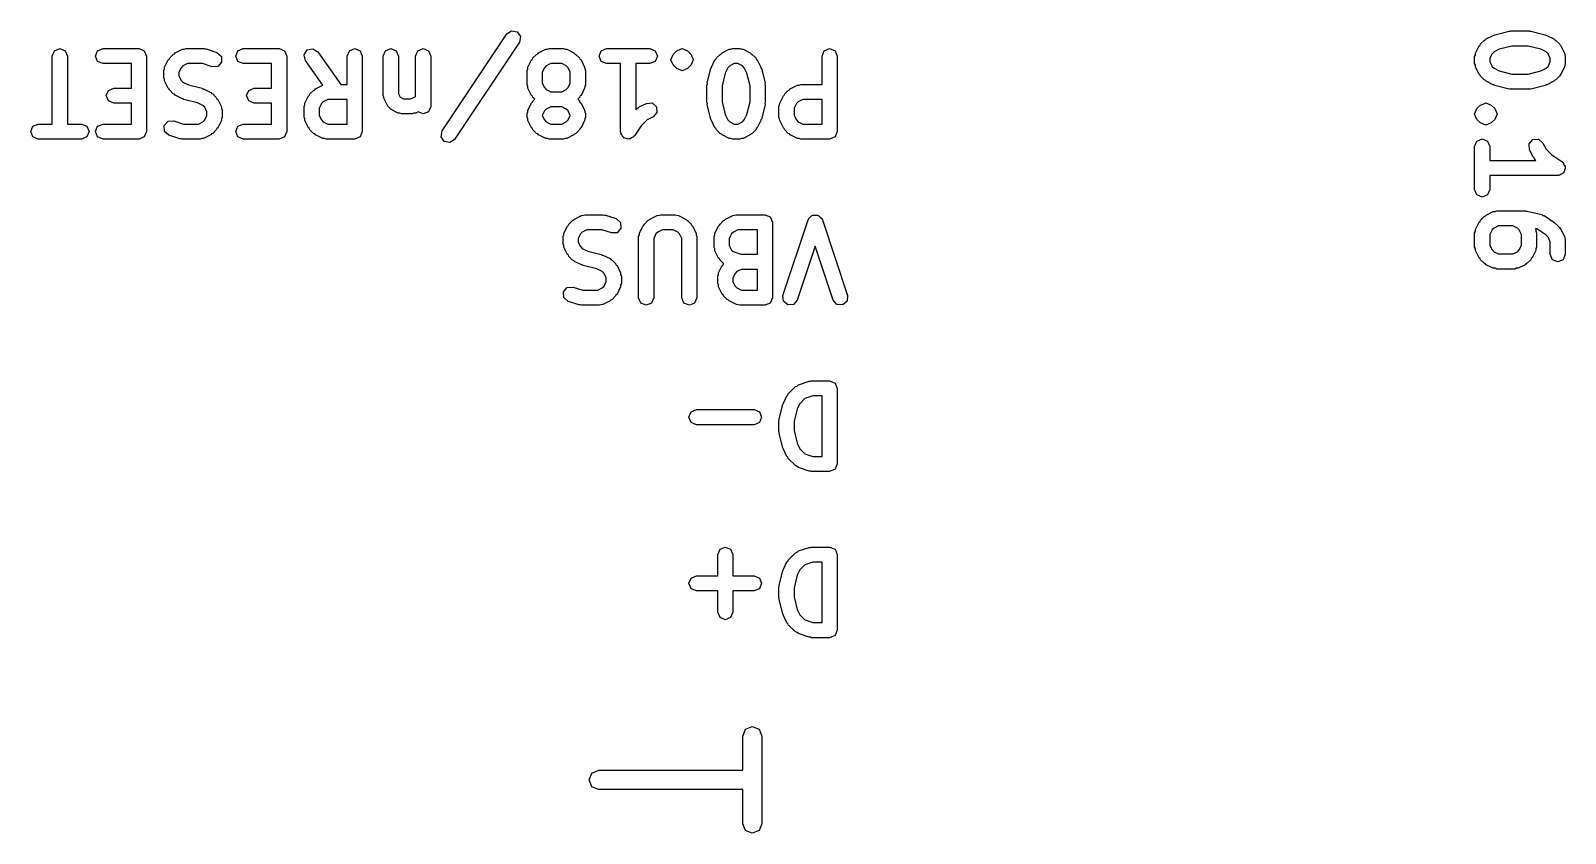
# Model space of a CAD drawing. Extents: x 120 to 170.1, y -126.3 to -91.1.
# Drawn here: x 148.93 to 159.09, y -107.93 to -102.61 of the extents above; entities that cross this region are included whole.
import ezdxf

# ---------------------------------------------------------------- set-up
doc = ezdxf.new("R2010")
doc.units = 0
doc.layers.add('BLACK', color=7, linetype='CONTINUOUS')

msp = doc.modelspace()

# ---------------------------------------------------------------- linework, layer by layer
at = {"layer": 'BLACK', "linetype": 'CONTINUOUS'}
for p, q in [((151.652, -103.278), (152.081, -102.635)), ((152.164, -102.691), (151.735, -103.334)), ((152.081, -102.635), (152.112, -102.614)), ((152.112, -102.614), (152.15, -102.621)), ((152.15, -102.621), (152.171, -102.653)), ((152.171, -102.653), (152.164, -102.691)), ((158.526, -102.702), (158.55, -102.678)), ((158.55, -102.678), (158.557, -102.675)), ((158.557, -102.675), (158.563, -102.668)), ((158.563, -102.668), (158.61, -102.645)), ((158.61, -102.645), (158.616, -102.644)), ((158.616, -102.644), (158.621, -102.641)), ((158.621, -102.641), (158.716, -102.617)), ((158.716, -102.617), (158.722, -102.618)), ((158.722, -102.618), (158.728, -102.616)), ((158.728, -102.616), (158.847, -102.616)), ((158.847, -102.616), (158.853, -102.618)), ((158.853, -102.618), (158.859, -102.617)), ((158.859, -102.617), (158.954, -102.641)), ((158.954, -102.641), (158.959, -102.644)), ((158.959, -102.644), (158.965, -102.645)), ((158.965, -102.645), (159.012, -102.668)), ((159.012, -102.668), (159.018, -102.675)), ((159.018, -102.675), (159.025, -102.678)), ((159.025, -102.678), (159.049, -102.702)), ((149.072, -102.782), (149.087, -102.747)), ((149.072, -103.232), (149.072, -102.782)), ((149.087, -102.747), (149.122, -102.732)), ((149.122, -102.732), (149.157, -102.747)), ((149.157, -102.747), (149.172, -102.782)), ((149.172, -102.782), (149.172, -103.232)), ((149.358, -102.782), (149.372, -102.747)), ((149.372, -102.817), (149.358, -102.782)), ((149.372, -102.747), (149.408, -102.732)), ((149.408, -102.732), (149.646, -102.732)), ((149.646, -102.732), (149.681, -102.747)), ((149.681, -102.747), (149.696, -102.782)), ((149.696, -102.782), (149.696, -103.282)), ((149.846, -102.802), (149.849, -102.794)), ((149.849, -102.794), (149.872, -102.771)), ((149.872, -102.771), (149.88, -102.767)), ((149.88, -102.767), (149.885, -102.761)), ((149.885, -102.761), (149.933, -102.737)), ((149.933, -102.737), (149.945, -102.737)), ((149.945, -102.737), (149.955, -102.732)), ((149.955, -102.732), (150.074, -102.732)), ((150.074, -102.732), (150.082, -102.735)), ((150.082, -102.735), (150.09, -102.735)), ((150.09, -102.735), (150.162, -102.758)), ((150.162, -102.758), (150.191, -102.784)), ((150.191, -102.784), (150.193, -102.822)), ((150.286, -102.782), (150.301, -102.747)), ((150.301, -102.817), (150.286, -102.782)), ((150.301, -102.747), (150.336, -102.732)), ((150.336, -102.732), (150.574, -102.732)), ((150.574, -102.732), (150.61, -102.747)), ((150.61, -102.747), (150.624, -102.782)), ((150.624, -102.782), (150.624, -103.282)), ((150.74, -102.773), (150.76, -102.741)), ((150.748, -102.811), (150.74, -102.773)), ((150.76, -102.741), (150.797, -102.733)), ((150.797, -102.733), (150.83, -102.753)), ((150.83, -102.753), (150.981, -102.97)), ((151.024, -102.782), (151.039, -102.747)), ((151.024, -102.97), (151.024, -102.782)), ((151.039, -102.747), (151.074, -102.732)), ((151.074, -102.732), (151.11, -102.747)), ((151.11, -102.747), (151.124, -102.782)), ((151.124, -102.782), (151.124, -103.282)), ((151.263, -102.782), (151.277, -102.747)), ((151.263, -103.044), (151.263, -102.782)), ((151.277, -102.747), (151.313, -102.732)), ((151.313, -102.732), (151.348, -102.747)), ((151.348, -102.747), (151.363, -102.782)), ((151.363, -102.782), (151.363, -103.032)), ((151.477, -102.782), (151.492, -102.747)), ((151.477, -103.047), (151.477, -102.782)), ((151.492, -102.747), (151.527, -102.732)), ((151.527, -102.732), (151.562, -102.747)), ((151.562, -102.747), (151.577, -102.782)), ((151.577, -102.782), (151.577, -103.115)), ((152.25, -102.802), (152.253, -102.794)), ((152.253, -102.794), (152.277, -102.771)), ((152.277, -102.771), (152.285, -102.767)), ((152.285, -102.767), (152.29, -102.761)), ((152.29, -102.761), (152.338, -102.737)), ((152.338, -102.737), (152.349, -102.737)), ((152.349, -102.737), (152.36, -102.732)), ((152.36, -102.732), (152.455, -102.732)), ((152.455, -102.732), (152.466, -102.737)), ((152.466, -102.737), (152.478, -102.737)), ((152.478, -102.737), (152.525, -102.761)), ((152.525, -102.761), (152.531, -102.767)), ((152.531, -102.767), (152.538, -102.771)), ((152.538, -102.771), (152.562, -102.794)), ((152.562, -102.794), (152.565, -102.802)), ((152.691, -102.782), (152.706, -102.747)), ((152.706, -102.817), (152.691, -102.782)), ((152.706, -102.747), (152.741, -102.732)), ((152.741, -102.732), (153.027, -102.732)), ((153.027, -102.732), (153.062, -102.747)), ((153.062, -102.747), (153.077, -102.782)), ((153.077, -102.782), (153.062, -102.817)), ((153.167, -102.806), (153.182, -102.771)), ((153.182, -102.771), (153.206, -102.747)), ((153.182, -102.771), (153.182, -102.771)), ((153.206, -102.747), (153.231, -102.736)), ((153.206, -102.747), (153.206, -102.747)), ((153.206, -102.747), (153.206, -102.747)), ((153.231, -102.736), (153.241, -102.732)), ((153.241, -102.732), (153.241, -102.732)), ((153.241, -102.732), (153.277, -102.747)), ((153.277, -102.747), (153.3, -102.771)), ((153.3, -102.771), (153.306, -102.784)), ((153.306, -102.784), (153.312, -102.798)), ((153.312, -102.798), (153.315, -102.806)), ((153.465, -102.802), (153.468, -102.794)), ((153.468, -102.794), (153.492, -102.771)), ((153.492, -102.771), (153.499, -102.767)), ((153.499, -102.767), (153.505, -102.761)), ((153.505, -102.761), (153.552, -102.737)), ((153.552, -102.737), (153.564, -102.737)), ((153.564, -102.737), (153.574, -102.732)), ((153.574, -102.732), (153.622, -102.732)), ((153.622, -102.732), (153.633, -102.737)), ((153.633, -102.737), (153.644, -102.737)), ((153.644, -102.737), (153.692, -102.761)), ((153.692, -102.761), (153.697, -102.767)), ((153.697, -102.767), (153.705, -102.771)), ((153.705, -102.771), (153.729, -102.794)), ((153.729, -102.794), (153.732, -102.802)), ((154.167, -102.782), (154.182, -102.747)), ((154.167, -102.97), (154.167, -102.782)), ((154.182, -102.747), (154.217, -102.732)), ((154.217, -102.732), (154.253, -102.747)), ((154.253, -102.747), (154.267, -102.782)), ((154.267, -102.782), (154.267, -103.282)), ((158.487, -102.785), (158.492, -102.774)), ((158.487, -102.832), (158.487, -102.785)), ((158.492, -102.774), (158.493, -102.762)), ((158.493, -102.762), (158.517, -102.715)), ((158.517, -102.715), (158.523, -102.709)), ((158.523, -102.709), (158.526, -102.702)), ((158.602, -102.767), (158.587, -102.796)), ((158.587, -102.796), (158.587, -102.82)), ((158.615, -102.754), (158.602, -102.767)), ((158.65, -102.737), (158.615, -102.754)), ((158.734, -102.716), (158.65, -102.737)), ((158.841, -102.716), (158.734, -102.716)), ((158.925, -102.737), (158.841, -102.716)), ((158.96, -102.754), (158.925, -102.737)), ((158.973, -102.767), (158.96, -102.754)), ((158.987, -102.796), (158.973, -102.767)), ((158.987, -102.82), (158.987, -102.796)), ((159.049, -102.702), (159.052, -102.709)), ((159.052, -102.709), (159.058, -102.715)), ((159.058, -102.715), (159.082, -102.762)), ((159.082, -102.762), (159.083, -102.774)), ((159.083, -102.774), (159.087, -102.785)), ((159.087, -102.785), (159.087, -102.832)), ((149.408, -102.832), (149.372, -102.817)), ((149.596, -102.832), (149.408, -102.832)), ((149.596, -102.994), (149.596, -102.832)), ((149.81, -102.877), (149.815, -102.867)), ((149.81, -102.925), (149.81, -102.877)), ((149.815, -102.855), (149.839, -102.807)), ((149.815, -102.867), (149.815, -102.855)), ((149.839, -102.807), (149.846, -102.802)), ((149.925, -102.859), (149.91, -102.889)), ((149.91, -102.889), (149.91, -102.913)), ((149.937, -102.847), (149.925, -102.859)), ((149.967, -102.832), (149.937, -102.847)), ((150.066, -102.832), (149.967, -102.832)), ((150.13, -102.853), (150.066, -102.832)), ((150.168, -102.851), (150.13, -102.853)), ((150.193, -102.822), (150.168, -102.851)), ((150.336, -102.832), (150.301, -102.817)), ((150.524, -102.832), (150.336, -102.832)), ((150.524, -102.994), (150.524, -102.832)), ((150.863, -102.975), (150.748, -102.811)), ((152.215, -102.877), (152.219, -102.867)), ((152.215, -102.973), (152.215, -102.877)), ((152.219, -102.867), (152.22, -102.855)), ((152.22, -102.855), (152.244, -102.807)), ((152.244, -102.807), (152.25, -102.802)), ((152.33, -102.859), (152.315, -102.889)), ((152.315, -102.889), (152.315, -102.961)), ((152.342, -102.847), (152.33, -102.859)), ((152.372, -102.832), (152.342, -102.847)), ((152.444, -102.832), (152.372, -102.832)), ((152.473, -102.847), (152.444, -102.832)), ((152.486, -102.859), (152.473, -102.847)), ((152.501, -102.889), (152.486, -102.859)), ((152.501, -102.961), (152.501, -102.889)), ((152.565, -102.802), (152.572, -102.807)), ((152.572, -102.807), (152.595, -102.855)), ((152.595, -102.855), (152.596, -102.867)), ((152.596, -102.867), (152.601, -102.877)), ((152.601, -102.877), (152.601, -102.973)), ((152.741, -102.832), (152.706, -102.817)), ((152.834, -102.832), (152.741, -102.832)), ((152.834, -103.282), (152.834, -102.832)), ((153.027, -102.832), (152.934, -102.832)), ((152.934, -102.832), (152.934, -103.138)), ((153.062, -102.817), (153.027, -102.832)), ((153.182, -102.841), (153.167, -102.806)), ((153.206, -102.865), (153.182, -102.841)), ((153.227, -102.874), (153.206, -102.865)), ((153.241, -102.88), (153.227, -102.874)), ((153.277, -102.865), (153.241, -102.88)), ((153.241, -102.88), (153.241, -102.88)), ((153.241, -102.88), (153.241, -102.88)), ((153.3, -102.841), (153.277, -102.865)), ((153.277, -102.865), (153.277, -102.865)), ((153.315, -102.806), (153.3, -102.841)), ((153.3, -102.841), (153.3, -102.841)), ((153.407, -102.96), (153.431, -102.865)), ((153.431, -102.865), (153.434, -102.861)), ((153.434, -102.861), (153.435, -102.855)), ((153.435, -102.855), (153.458, -102.807)), ((153.458, -102.807), (153.465, -102.802)), ((153.526, -102.895), (153.505, -102.979)), ((153.544, -102.859), (153.526, -102.895)), ((153.556, -102.847), (153.544, -102.859)), ((153.586, -102.832), (153.556, -102.847)), ((153.61, -102.832), (153.586, -102.832)), ((153.64, -102.847), (153.61, -102.832)), ((153.652, -102.859), (153.64, -102.847)), ((153.67, -102.895), (153.652, -102.859)), ((153.691, -102.979), (153.67, -102.895)), ((153.732, -102.802), (153.738, -102.807)), ((153.738, -102.807), (153.762, -102.855)), ((153.762, -102.855), (153.762, -102.861)), ((153.762, -102.861), (153.766, -102.865)), ((153.766, -102.865), (153.79, -102.96)), ((158.492, -102.843), (158.487, -102.832)), ((158.493, -102.855), (158.492, -102.843)), ((158.517, -102.902), (158.493, -102.855)), ((158.587, -102.82), (158.602, -102.85)), ((158.602, -102.85), (158.615, -102.863)), ((158.615, -102.863), (158.65, -102.88)), ((158.65, -102.88), (158.734, -102.901)), ((158.841, -102.901), (158.925, -102.88)), ((158.925, -102.88), (158.96, -102.863)), ((158.96, -102.863), (158.973, -102.85)), ((158.973, -102.85), (158.987, -102.82)), ((159.082, -102.855), (159.058, -102.902)), ((159.083, -102.843), (159.082, -102.855)), ((159.087, -102.832), (159.083, -102.843)), ((149.444, -103.009), (149.479, -102.994)), ((149.479, -102.994), (149.596, -102.994)), ((149.815, -102.936), (149.81, -102.925)), ((149.815, -102.947), (149.815, -102.936)), ((149.839, -102.995), (149.815, -102.947)), ((149.846, -103), (149.839, -102.995)), ((149.849, -103.008), (149.846, -103)), ((149.91, -102.913), (149.925, -102.943)), ((149.925, -102.943), (149.937, -102.955)), ((149.937, -102.955), (149.973, -102.973)), ((149.973, -102.973), (150.063, -102.995)), ((150.063, -102.995), (150.067, -102.999)), ((150.067, -102.999), (150.073, -102.999)), ((150.073, -102.999), (150.121, -103.023)), ((150.372, -103.009), (150.408, -102.994)), ((150.408, -102.994), (150.524, -102.994)), ((150.809, -103.005), (150.814, -102.999)), ((150.814, -102.999), (150.862, -102.975)), ((150.862, -102.975), (150.863, -102.975)), ((150.981, -102.97), (151.024, -102.97)), ((152.219, -102.983), (152.215, -102.973)), ((152.22, -102.995), (152.219, -102.983)), ((152.244, -103.043), (152.22, -102.995)), ((152.315, -102.961), (152.33, -102.991)), ((152.33, -102.991), (152.342, -103.003)), ((152.473, -103.003), (152.486, -102.991)), ((152.486, -102.991), (152.501, -102.961)), ((152.595, -102.995), (152.572, -103.043)), ((152.596, -102.983), (152.595, -102.995)), ((152.601, -102.973), (152.596, -102.983)), ((153.405, -102.973), (153.408, -102.967)), ((153.405, -103.092), (153.405, -102.973)), ((153.408, -102.967), (153.407, -102.96)), ((153.505, -102.979), (153.505, -103.085)), ((153.691, -103.085), (153.691, -102.979)), ((153.79, -102.96), (153.789, -102.967)), ((153.789, -102.967), (153.791, -102.973)), ((153.791, -102.973), (153.791, -103.092)), ((153.951, -103.005), (153.957, -102.999)), ((153.957, -102.999), (154.005, -102.975)), ((154.005, -102.975), (154.016, -102.975)), ((154.016, -102.975), (154.027, -102.97)), ((154.027, -102.97), (154.167, -102.97)), ((158.523, -102.908), (158.517, -102.902)), ((158.526, -102.915), (158.523, -102.908)), ((158.55, -102.939), (158.526, -102.915)), ((158.557, -102.942), (158.55, -102.939)), ((158.563, -102.948), (158.557, -102.942)), ((158.61, -102.972), (158.563, -102.948)), ((158.616, -102.973), (158.61, -102.972)), ((158.621, -102.976), (158.616, -102.973)), ((158.716, -103), (158.621, -102.976)), ((158.722, -102.999), (158.716, -103)), ((158.728, -103.001), (158.722, -102.999)), ((158.847, -103.001), (158.728, -103.001)), ((158.734, -102.901), (158.841, -102.901)), ((158.853, -102.999), (158.847, -103.001)), ((158.859, -103), (158.853, -102.999)), ((158.954, -102.976), (158.859, -103)), ((158.959, -102.973), (158.954, -102.976)), ((158.965, -102.972), (158.959, -102.973)), ((159.012, -102.948), (158.965, -102.972)), ((159.018, -102.942), (159.012, -102.948)), ((159.025, -102.939), (159.018, -102.942)), ((159.049, -102.915), (159.025, -102.939)), ((159.052, -102.908), (159.049, -102.915)), ((159.058, -102.902), (159.052, -102.908)), ((149.429, -103.044), (149.444, -103.009)), ((149.444, -103.079), (149.429, -103.044)), ((149.479, -103.094), (149.444, -103.079)), ((149.596, -103.094), (149.479, -103.094)), ((149.596, -103.232), (149.596, -103.094)), ((149.872, -103.032), (149.849, -103.008)), ((149.88, -103.035), (149.872, -103.032)), ((149.885, -103.041), (149.88, -103.035)), ((149.933, -103.065), (149.885, -103.041)), ((149.939, -103.065), (149.933, -103.065)), ((149.943, -103.069), (149.939, -103.065)), ((150.033, -103.091), (149.943, -103.069)), ((150.069, -103.109), (150.033, -103.091)), ((150.121, -103.023), (150.126, -103.029)), ((150.126, -103.029), (150.134, -103.032)), ((150.134, -103.032), (150.157, -103.056)), ((150.157, -103.056), (150.161, -103.064)), ((150.161, -103.064), (150.167, -103.069)), ((150.167, -103.069), (150.191, -103.117)), ((150.358, -103.044), (150.372, -103.009)), ((150.372, -103.079), (150.358, -103.044)), ((150.408, -103.094), (150.372, -103.079)), ((150.524, -103.094), (150.408, -103.094)), ((150.524, -103.232), (150.524, -103.094)), ((150.743, -103.105), (150.744, -103.093)), ((150.744, -103.093), (150.768, -103.045)), ((150.768, -103.045), (150.774, -103.04)), ((150.774, -103.04), (150.777, -103.032)), ((150.777, -103.032), (150.801, -103.009)), ((150.801, -103.009), (150.809, -103.005)), ((150.854, -103.097), (150.839, -103.127)), ((150.866, -103.085), (150.854, -103.097)), ((150.896, -103.07), (150.866, -103.085)), ((151.024, -103.07), (150.896, -103.07)), ((151.024, -103.232), (151.024, -103.07)), ((151.267, -103.055), (151.263, -103.044)), ((151.268, -103.066), (151.267, -103.055)), ((151.292, -103.114), (151.268, -103.066)), ((151.363, -103.032), (151.374, -103.054)), ((151.374, -103.054), (151.396, -103.065)), ((151.396, -103.065), (151.444, -103.065)), ((151.444, -103.065), (151.473, -103.051)), ((151.473, -103.051), (151.477, -103.047)), ((152.22, -103.141), (152.244, -103.093)), ((152.25, -103.048), (152.244, -103.043)), ((152.244, -103.093), (152.25, -103.088)), ((152.253, -103.056), (152.25, -103.048)), ((152.25, -103.088), (152.253, -103.08)), ((152.266, -103.068), (152.253, -103.056)), ((152.253, -103.08), (152.266, -103.068)), ((152.342, -103.003), (152.372, -103.018)), ((152.372, -103.018), (152.444, -103.018)), ((152.444, -103.018), (152.473, -103.003)), ((152.562, -103.056), (152.55, -103.068)), ((152.55, -103.068), (152.562, -103.08)), ((152.565, -103.048), (152.562, -103.056)), ((152.562, -103.08), (152.565, -103.088)), ((152.572, -103.043), (152.565, -103.048)), ((152.565, -103.088), (152.572, -103.093)), ((152.572, -103.093), (152.595, -103.141)), ((152.957, -103.118), (153.005, -103.095)), ((153.005, -103.095), (153.043, -103.092)), ((153.043, -103.092), (153.072, -103.117)), ((153.408, -103.097), (153.405, -103.092)), ((153.407, -103.104), (153.408, -103.097)), ((153.505, -103.085), (153.526, -103.169)), ((153.67, -103.169), (153.691, -103.085)), ((153.791, -103.092), (153.789, -103.097)), ((153.789, -103.097), (153.79, -103.104)), ((153.886, -103.105), (153.887, -103.093)), ((153.887, -103.093), (153.911, -103.045)), ((153.911, -103.045), (153.917, -103.04)), ((153.917, -103.04), (153.92, -103.032)), ((153.92, -103.032), (153.944, -103.009)), ((153.944, -103.009), (153.951, -103.005)), ((153.997, -103.097), (153.982, -103.127)), ((154.009, -103.085), (153.997, -103.097)), ((154.039, -103.07), (154.009, -103.085)), ((154.167, -103.07), (154.039, -103.07)), ((154.167, -103.232), (154.167, -103.07)), ((158.526, -103.106), (158.547, -103.098)), ((158.547, -103.098), (158.561, -103.092)), ((158.561, -103.092), (158.561, -103.092)), ((158.561, -103.092), (158.597, -103.106)), ((150.081, -103.121), (150.069, -103.109)), ((150.069, -103.217), (150.081, -103.205)), ((150.096, -103.151), (150.081, -103.121)), ((150.081, -103.205), (150.096, -103.175)), ((150.096, -103.175), (150.096, -103.151)), ((150.191, -103.117), (150.191, -103.128)), ((150.191, -103.128), (150.196, -103.139)), ((150.196, -103.187), (150.191, -103.198)), ((150.191, -103.198), (150.191, -103.209)), ((150.196, -103.139), (150.196, -103.187)), ((150.739, -103.115), (150.743, -103.105)), ((150.739, -103.187), (150.739, -103.115)), ((150.743, -103.198), (150.739, -103.187)), ((150.744, -103.209), (150.743, -103.198)), ((150.839, -103.127), (150.839, -103.175)), ((150.839, -103.175), (150.854, -103.205)), ((150.854, -103.205), (150.866, -103.217)), ((151.304, -103.124), (151.292, -103.114)), ((151.314, -103.136), (151.304, -103.124)), ((151.362, -103.16), (151.314, -103.136)), ((151.373, -103.161), (151.362, -103.16)), ((151.384, -103.165), (151.373, -103.161)), ((151.455, -103.165), (151.384, -103.165)), ((151.466, -103.161), (151.455, -103.165)), ((151.478, -103.16), (151.466, -103.161)), ((151.494, -103.152), (151.478, -103.16)), ((151.527, -103.165), (151.494, -103.152)), ((151.562, -103.151), (151.527, -103.165)), ((151.577, -103.115), (151.562, -103.151)), ((152.215, -103.163), (152.219, -103.152)), ((152.215, -103.187), (152.215, -103.163)), ((152.219, -103.198), (152.215, -103.187)), ((152.219, -103.152), (152.22, -103.141)), ((152.22, -103.209), (152.219, -103.198)), ((152.33, -103.145), (152.315, -103.175)), ((152.315, -103.175), (152.315, -103.175)), ((152.315, -103.175), (152.33, -103.205)), ((152.342, -103.133), (152.33, -103.145)), ((152.33, -103.205), (152.342, -103.217)), ((152.372, -103.118), (152.342, -103.133)), ((152.444, -103.118), (152.372, -103.118)), ((152.473, -103.133), (152.444, -103.118)), ((152.486, -103.145), (152.473, -103.133)), ((152.473, -103.217), (152.486, -103.205)), ((152.501, -103.175), (152.486, -103.145)), ((152.486, -103.205), (152.501, -103.175)), ((152.501, -103.175), (152.501, -103.175)), ((152.595, -103.141), (152.596, -103.152)), ((152.596, -103.198), (152.595, -103.209)), ((152.596, -103.152), (152.601, -103.163)), ((152.601, -103.187), (152.596, -103.198)), ((152.601, -103.163), (152.601, -103.187)), ((152.934, -103.138), (152.944, -103.128)), ((152.944, -103.128), (152.951, -103.125)), ((152.951, -103.125), (152.957, -103.118)), ((153.009, -103.204), (152.97, -103.243)), ((153.049, -103.184), (153.009, -103.204)), ((153.074, -103.155), (153.049, -103.184)), ((153.072, -103.117), (153.074, -103.155)), ((153.431, -103.199), (153.407, -103.104)), ((153.434, -103.204), (153.431, -103.199)), ((153.435, -103.209), (153.434, -103.204)), ((153.526, -103.169), (153.544, -103.205)), ((153.544, -103.205), (153.556, -103.217)), ((153.64, -103.217), (153.652, -103.205)), ((153.652, -103.205), (153.67, -103.169)), ((153.766, -103.199), (153.762, -103.204)), ((153.762, -103.204), (153.762, -103.209)), ((153.79, -103.104), (153.766, -103.199)), ((153.882, -103.115), (153.886, -103.105)), ((153.882, -103.187), (153.882, -103.115)), ((153.886, -103.198), (153.882, -103.187)), ((153.887, -103.209), (153.886, -103.198)), ((153.982, -103.127), (153.982, -103.175)), ((153.982, -103.175), (153.997, -103.205)), ((153.997, -103.205), (154.009, -103.217)), ((158.487, -103.166), (158.502, -103.13)), ((158.502, -103.201), (158.487, -103.166)), ((158.502, -103.13), (158.526, -103.106)), ((158.526, -103.225), (158.502, -103.201)), ((158.502, -103.201), (158.502, -103.201)), ((158.597, -103.106), (158.597, -103.106)), ((158.597, -103.106), (158.62, -103.13)), ((158.62, -103.201), (158.597, -103.225)), ((158.62, -103.13), (158.62, -103.13)), ((158.62, -103.13), (158.635, -103.166)), ((158.635, -103.166), (158.62, -103.201)), ((148.929, -103.282), (148.944, -103.247)), ((148.944, -103.317), (148.929, -103.282)), ((148.944, -103.247), (148.979, -103.232)), ((148.979, -103.232), (149.072, -103.232)), ((149.172, -103.232), (149.265, -103.232)), ((149.265, -103.232), (149.3, -103.247)), ((149.3, -103.247), (149.315, -103.282)), ((149.315, -103.282), (149.3, -103.317)), ((149.358, -103.282), (149.372, -103.247)), ((149.372, -103.317), (149.358, -103.282)), ((149.372, -103.247), (149.408, -103.232)), ((149.408, -103.232), (149.596, -103.232)), ((149.696, -103.282), (149.681, -103.317)), ((149.813, -103.242), (149.838, -103.214)), ((149.815, -103.281), (149.813, -103.242)), ((149.844, -103.306), (149.815, -103.281)), ((149.838, -103.214), (149.876, -103.211)), ((149.916, -103.33), (149.844, -103.306)), ((149.876, -103.211), (149.94, -103.232)), ((149.94, -103.232), (150.039, -103.232)), ((150.039, -103.232), (150.069, -103.217)), ((150.121, -103.303), (150.073, -103.327)), ((150.126, -103.297), (150.121, -103.303)), ((150.134, -103.294), (150.126, -103.297)), ((150.157, -103.27), (150.134, -103.294)), ((150.161, -103.262), (150.157, -103.27)), ((150.167, -103.257), (150.161, -103.262)), ((150.191, -103.209), (150.167, -103.257)), ((150.286, -103.282), (150.301, -103.247)), ((150.301, -103.317), (150.286, -103.282)), ((150.301, -103.247), (150.336, -103.232)), ((150.336, -103.232), (150.524, -103.232)), ((150.624, -103.282), (150.61, -103.317)), ((150.768, -103.257), (150.744, -103.209)), ((150.774, -103.262), (150.768, -103.257)), ((150.777, -103.27), (150.774, -103.262)), ((150.801, -103.294), (150.777, -103.27)), ((150.809, -103.297), (150.801, -103.294)), ((150.814, -103.303), (150.809, -103.297)), ((150.862, -103.327), (150.814, -103.303)), ((150.866, -103.217), (150.896, -103.232)), ((150.896, -103.232), (151.024, -103.232)), ((151.124, -103.282), (151.11, -103.317)), ((151.645, -103.316), (151.652, -103.278)), ((152.244, -103.257), (152.22, -103.209)), ((152.25, -103.262), (152.244, -103.257)), ((152.253, -103.27), (152.25, -103.262)), ((152.277, -103.294), (152.253, -103.27)), ((152.285, -103.297), (152.277, -103.294)), ((152.29, -103.303), (152.285, -103.297)), ((152.338, -103.327), (152.29, -103.303)), ((152.342, -103.217), (152.372, -103.232)), ((152.372, -103.232), (152.444, -103.232)), ((152.444, -103.232), (152.473, -103.217)), ((152.525, -103.303), (152.478, -103.327)), ((152.531, -103.297), (152.525, -103.303)), ((152.538, -103.294), (152.531, -103.297)), ((152.562, -103.27), (152.538, -103.294)), ((152.565, -103.262), (152.562, -103.27)), ((152.572, -103.257), (152.565, -103.262)), ((152.595, -103.209), (152.572, -103.257)), ((152.836, -103.287), (152.834, -103.282)), ((152.835, -103.292), (152.836, -103.287)), ((152.843, -103.304), (152.835, -103.292)), ((152.849, -103.317), (152.843, -103.304)), ((152.97, -103.243), (152.926, -103.31)), ((153.458, -103.257), (153.435, -103.209)), ((153.465, -103.262), (153.458, -103.257)), ((153.468, -103.27), (153.465, -103.262)), ((153.492, -103.294), (153.468, -103.27)), ((153.499, -103.297), (153.492, -103.294)), ((153.505, -103.303), (153.499, -103.297)), ((153.552, -103.327), (153.505, -103.303)), ((153.556, -103.217), (153.586, -103.232)), ((153.586, -103.232), (153.61, -103.232)), ((153.61, -103.232), (153.64, -103.217)), ((153.692, -103.303), (153.644, -103.327)), ((153.697, -103.297), (153.692, -103.303)), ((153.705, -103.294), (153.697, -103.297)), ((153.729, -103.27), (153.705, -103.294)), ((153.732, -103.262), (153.729, -103.27)), ((153.738, -103.257), (153.732, -103.262)), ((153.762, -103.209), (153.738, -103.257)), ((153.911, -103.257), (153.887, -103.209)), ((153.917, -103.262), (153.911, -103.257)), ((153.92, -103.27), (153.917, -103.262)), ((153.944, -103.294), (153.92, -103.27)), ((153.951, -103.297), (153.944, -103.294)), ((153.957, -103.303), (153.951, -103.297)), ((154.005, -103.327), (153.957, -103.303)), ((154.009, -103.217), (154.039, -103.232)), ((154.039, -103.232), (154.167, -103.232)), ((154.267, -103.282), (154.253, -103.317)), ((158.561, -103.239), (158.526, -103.225)), ((158.526, -103.225), (158.526, -103.225)), ((158.597, -103.225), (158.561, -103.239)), ((148.979, -103.332), (148.944, -103.317)), ((149.122, -103.332), (148.979, -103.332)), ((149.265, -103.332), (149.122, -103.332)), ((149.3, -103.317), (149.265, -103.332)), ((149.408, -103.332), (149.372, -103.317)), ((149.646, -103.332), (149.408, -103.332)), ((149.681, -103.317), (149.646, -103.332)), ((149.924, -103.329), (149.916, -103.33)), ((149.932, -103.332), (149.924, -103.329)), ((150.051, -103.332), (149.932, -103.332)), ((150.061, -103.328), (150.051, -103.332)), ((150.073, -103.327), (150.061, -103.328)), ((150.336, -103.332), (150.301, -103.317)), ((150.574, -103.332), (150.336, -103.332)), ((150.61, -103.317), (150.574, -103.332)), ((150.873, -103.328), (150.862, -103.327)), ((150.884, -103.332), (150.873, -103.328)), ((151.074, -103.332), (150.884, -103.332)), ((151.11, -103.317), (151.074, -103.332)), ((151.666, -103.348), (151.645, -103.316)), ((151.703, -103.355), (151.666, -103.348)), ((151.735, -103.334), (151.703, -103.355)), ((152.349, -103.328), (152.338, -103.327)), ((152.36, -103.332), (152.349, -103.328)), ((152.455, -103.332), (152.36, -103.332)), ((152.466, -103.328), (152.455, -103.332)), ((152.478, -103.327), (152.466, -103.328)), ((152.853, -103.319), (152.849, -103.317)), ((152.856, -103.324), (152.853, -103.319)), ((152.871, -103.327), (152.856, -103.324)), ((152.884, -103.332), (152.871, -103.327)), ((152.889, -103.33), (152.884, -103.332)), ((152.894, -103.331), (152.889, -103.33)), ((152.906, -103.323), (152.894, -103.331)), ((152.919, -103.317), (152.906, -103.323)), ((152.921, -103.313), (152.919, -103.317)), ((152.926, -103.31), (152.921, -103.313)), ((153.564, -103.328), (153.552, -103.327)), ((153.574, -103.332), (153.564, -103.328)), ((153.622, -103.332), (153.574, -103.332)), ((153.633, -103.328), (153.622, -103.332)), ((153.644, -103.327), (153.633, -103.328)), ((154.016, -103.328), (154.005, -103.327)), ((154.027, -103.332), (154.016, -103.328)), ((154.217, -103.332), (154.027, -103.332)), ((154.253, -103.317), (154.217, -103.332)), ((158.487, -103.38), (158.502, -103.345)), ((158.487, -103.666), (158.487, -103.38)), ((158.502, -103.345), (158.537, -103.33)), ((158.537, -103.33), (158.573, -103.345)), ((158.573, -103.345), (158.587, -103.38)), ((158.587, -103.38), (158.587, -103.473)), ((158.847, -103.364), (158.872, -103.335)), ((158.85, -103.402), (158.847, -103.364)), ((158.874, -103.45), (158.85, -103.402)), ((158.872, -103.335), (158.91, -103.332)), ((158.91, -103.332), (158.939, -103.358)), ((158.939, -103.358), (158.96, -103.398)), ((158.96, -103.398), (158.998, -103.436)), ((158.587, -103.473), (158.893, -103.473)), ((158.88, -103.455), (158.874, -103.45)), ((158.883, -103.463), (158.88, -103.455)), ((158.893, -103.473), (158.883, -103.463)), ((158.998, -103.436), (159.065, -103.481)), ((159.065, -103.481), (159.068, -103.485)), ((159.068, -103.485), (159.073, -103.487)), ((159.073, -103.487), (159.078, -103.501)), ((159.078, -103.501), (159.086, -103.513)), ((159.037, -103.573), (158.587, -103.573)), ((158.587, -103.573), (158.587, -103.666)), ((159.042, -103.571), (159.037, -103.573)), ((159.047, -103.572), (159.042, -103.571)), ((159.059, -103.564), (159.047, -103.572)), ((159.073, -103.558), (159.059, -103.564)), ((159.075, -103.553), (159.073, -103.558)), ((159.079, -103.55), (159.075, -103.553)), ((159.082, -103.536), (159.079, -103.55)), ((159.087, -103.523), (159.082, -103.536)), ((159.086, -103.513), (159.085, -103.518)), ((159.085, -103.518), (159.087, -103.523)), ((158.502, -103.701), (158.487, -103.666)), ((158.537, -103.716), (158.502, -103.701)), ((158.573, -103.701), (158.537, -103.716)), ((158.587, -103.666), (158.573, -103.701)), ((158.563, -103.835), (158.61, -103.811)), ((158.61, -103.811), (158.622, -103.811)), ((158.622, -103.811), (158.633, -103.806)), ((158.633, -103.806), (158.823, -103.806)), ((158.823, -103.806), (158.829, -103.808)), ((158.829, -103.808), (158.835, -103.808)), ((158.835, -103.808), (158.931, -103.831)), ((152.458, -103.955), (152.482, -103.907)), ((152.482, -103.907), (152.488, -103.902)), ((152.488, -103.902), (152.492, -103.894)), ((152.492, -103.894), (152.515, -103.87)), ((152.515, -103.87), (152.523, -103.867)), ((152.523, -103.867), (152.528, -103.861)), ((152.528, -103.861), (152.576, -103.837)), ((152.576, -103.837), (152.588, -103.836)), ((152.588, -103.836), (152.598, -103.832)), ((152.598, -103.832), (152.717, -103.832)), ((152.717, -103.832), (152.725, -103.835)), ((152.725, -103.835), (152.733, -103.835)), ((152.733, -103.835), (152.805, -103.858)), ((152.805, -103.858), (152.833, -103.883)), ((152.833, -103.883), (152.836, -103.922)), ((152.958, -103.955), (152.982, -103.907)), ((152.982, -103.907), (152.988, -103.902)), ((152.988, -103.902), (152.992, -103.894)), ((152.992, -103.894), (153.015, -103.87)), ((153.015, -103.87), (153.023, -103.867)), ((153.023, -103.867), (153.028, -103.861)), ((153.028, -103.861), (153.076, -103.837)), ((153.076, -103.837), (153.088, -103.836)), ((153.088, -103.836), (153.098, -103.832)), ((153.098, -103.832), (153.194, -103.832)), ((153.194, -103.832), (153.204, -103.836)), ((153.204, -103.836), (153.216, -103.837)), ((153.216, -103.837), (153.264, -103.861)), ((153.264, -103.861), (153.269, -103.867)), ((153.269, -103.867), (153.277, -103.87)), ((153.277, -103.87), (153.3, -103.894)), ((153.3, -103.894), (153.303, -103.902)), ((153.303, -103.902), (153.31, -103.907)), ((153.31, -103.907), (153.333, -103.955)), ((153.458, -103.955), (153.482, -103.907)), ((153.482, -103.907), (153.488, -103.902)), ((153.488, -103.902), (153.492, -103.894)), ((153.492, -103.894), (153.515, -103.87)), ((153.515, -103.87), (153.523, -103.867)), ((153.523, -103.867), (153.528, -103.861)), ((153.528, -103.861), (153.576, -103.837)), ((153.576, -103.837), (153.588, -103.836)), ((153.588, -103.836), (153.598, -103.832)), ((153.598, -103.832), (153.789, -103.832)), ((153.789, -103.832), (153.824, -103.847)), ((153.824, -103.847), (153.839, -103.882)), ((153.839, -103.882), (153.839, -104.382)), ((153.908, -104.366), (154.075, -103.866)), ((154.075, -103.866), (154.077, -103.863)), ((154.077, -103.86), (154.089, -103.849)), ((154.077, -103.863), (154.077, -103.86)), ((154.089, -103.849), (154.1, -103.837)), ((154.1, -103.837), (154.103, -103.837)), ((154.103, -103.837), (154.106, -103.835)), ((154.106, -103.835), (154.122, -103.836)), ((154.122, -103.836), (154.138, -103.835)), ((154.138, -103.835), (154.141, -103.837)), ((154.141, -103.837), (154.144, -103.837)), ((154.144, -103.837), (154.155, -103.849)), ((154.155, -103.849), (154.167, -103.86)), ((154.167, -103.86), (154.167, -103.863)), ((154.167, -103.863), (154.17, -103.866)), ((154.17, -103.866), (154.336, -104.366)), ((158.493, -103.929), (158.517, -103.881)), ((158.517, -103.881), (158.523, -103.876)), ((158.523, -103.876), (158.526, -103.868)), ((158.526, -103.868), (158.55, -103.845)), ((158.55, -103.845), (158.557, -103.841)), ((158.557, -103.841), (158.563, -103.835)), ((158.645, -103.906), (158.615, -103.921)), ((158.74, -103.906), (158.645, -103.906)), ((158.77, -103.921), (158.74, -103.906)), ((158.931, -103.831), (158.938, -103.837)), ((158.938, -103.837), (158.946, -103.838)), ((158.946, -103.838), (159.018, -103.886)), ((159.018, -103.886), (159.02, -103.89)), ((159.02, -103.89), (159.025, -103.892)), ((159.025, -103.892), (159.049, -103.916)), ((159.049, -103.916), (159.052, -103.924)), ((152.453, -103.977), (152.458, -103.966)), ((152.453, -104.025), (152.453, -103.977)), ((152.458, -103.966), (152.458, -103.955)), ((152.568, -103.959), (152.553, -103.989)), ((152.553, -103.989), (152.553, -104.013)), ((152.553, -104.013), (152.568, -104.043)), ((152.58, -103.947), (152.568, -103.959)), ((152.61, -103.932), (152.58, -103.947)), ((152.709, -103.932), (152.61, -103.932)), ((152.773, -103.953), (152.709, -103.932)), ((152.811, -103.951), (152.773, -103.953)), ((152.836, -103.922), (152.811, -103.951)), ((152.953, -103.977), (152.958, -103.966)), ((152.953, -104.382), (152.953, -103.977)), ((152.958, -103.966), (152.958, -103.955)), ((153.068, -103.959), (153.053, -103.989)), ((153.053, -103.989), (153.053, -104.382)), ((153.08, -103.947), (153.068, -103.959)), ((153.11, -103.932), (153.08, -103.947)), ((153.182, -103.932), (153.11, -103.932)), ((153.212, -103.947), (153.182, -103.932)), ((153.224, -103.959), (153.212, -103.947)), ((153.239, -103.989), (153.224, -103.959)), ((153.239, -104.382), (153.239, -103.989)), ((153.333, -103.955), (153.334, -103.966)), ((153.334, -103.966), (153.339, -103.977)), ((153.339, -103.977), (153.339, -104.382)), ((153.453, -103.977), (153.458, -103.966)), ((153.453, -104.049), (153.453, -103.977)), ((153.458, -103.966), (153.458, -103.955)), ((153.568, -103.959), (153.553, -103.989)), ((153.553, -103.989), (153.553, -104.037)), ((153.58, -103.947), (153.568, -103.959)), ((153.61, -103.932), (153.58, -103.947)), ((153.739, -103.932), (153.61, -103.932)), ((153.739, -104.094), (153.739, -103.932)), ((158.487, -103.951), (158.492, -103.941)), ((158.487, -104.047), (158.487, -103.951)), ((158.492, -103.941), (158.493, -103.929)), ((158.602, -103.933), (158.587, -103.963)), ((158.587, -103.963), (158.587, -104.035)), ((158.615, -103.921), (158.602, -103.933)), ((158.782, -103.933), (158.77, -103.921)), ((158.797, -103.963), (158.782, -103.933)), ((158.797, -104.035), (158.797, -103.963)), ((158.898, -103.926), (158.889, -103.924)), ((158.889, -103.924), (158.892, -103.929)), ((158.892, -103.929), (158.893, -103.941)), ((158.893, -103.941), (158.897, -103.951)), ((158.897, -103.951), (158.897, -104.047)), ((158.958, -103.966), (158.898, -103.926)), ((158.973, -103.981), (158.958, -103.966)), ((158.987, -104.011), (158.973, -103.981)), ((158.987, -104.094), (158.987, -104.011)), ((159.052, -103.924), (159.058, -103.929)), ((159.058, -103.929), (159.082, -103.977)), ((159.082, -103.977), (159.083, -103.988)), ((159.083, -103.988), (159.087, -103.999)), ((159.087, -103.999), (159.087, -104.094)), ((152.458, -104.036), (152.453, -104.025)), ((152.458, -104.047), (152.458, -104.036)), ((152.482, -104.095), (152.458, -104.047)), ((152.488, -104.1), (152.482, -104.095)), ((152.492, -104.108), (152.488, -104.1)), ((152.515, -104.132), (152.492, -104.108)), ((152.568, -104.043), (152.58, -104.055)), ((152.58, -104.055), (152.616, -104.073)), ((152.616, -104.073), (152.706, -104.095)), ((152.706, -104.095), (152.71, -104.099)), ((152.71, -104.099), (152.716, -104.099)), ((152.716, -104.099), (152.764, -104.123)), ((153.458, -104.059), (153.453, -104.049)), ((153.458, -104.071), (153.458, -104.059)), ((153.482, -104.119), (153.458, -104.071)), ((153.488, -104.124), (153.482, -104.119)), ((153.553, -104.037), (153.568, -104.067)), ((153.568, -104.067), (153.578, -104.076)), ((153.578, -104.076), (153.63, -104.094)), ((153.63, -104.094), (153.739, -104.094)), ((154.122, -104.04), (154.003, -104.398)), ((154.241, -104.398), (154.122, -104.04)), ((158.492, -104.057), (158.487, -104.047)), ((158.493, -104.069), (158.492, -104.057)), ((158.517, -104.117), (158.493, -104.069)), ((158.523, -104.122), (158.517, -104.117)), ((158.587, -104.035), (158.602, -104.065)), ((158.602, -104.065), (158.615, -104.077)), ((158.615, -104.077), (158.645, -104.092)), ((158.645, -104.092), (158.74, -104.092)), ((158.74, -104.092), (158.77, -104.077)), ((158.77, -104.077), (158.782, -104.065)), ((158.782, -104.065), (158.797, -104.035)), ((158.868, -104.117), (158.862, -104.122)), ((158.892, -104.069), (158.868, -104.117)), ((158.893, -104.057), (158.892, -104.069)), ((158.897, -104.047), (158.893, -104.057)), ((159.002, -104.13), (158.987, -104.094)), ((159.087, -104.094), (159.073, -104.13)), ((152.523, -104.135), (152.515, -104.132)), ((152.528, -104.141), (152.523, -104.135)), ((152.576, -104.165), (152.528, -104.141)), ((152.582, -104.165), (152.576, -104.165)), ((152.586, -104.169), (152.582, -104.165)), ((152.676, -104.191), (152.586, -104.169)), ((152.712, -104.209), (152.676, -104.191)), ((152.724, -104.221), (152.712, -104.209)), ((152.739, -104.251), (152.724, -104.221)), ((152.764, -104.123), (152.769, -104.129)), ((152.769, -104.129), (152.777, -104.132)), ((152.777, -104.132), (152.8, -104.156)), ((152.8, -104.156), (152.803, -104.164)), ((152.803, -104.164), (152.81, -104.169)), ((152.81, -104.169), (152.833, -104.217)), ((152.833, -104.217), (152.834, -104.228)), ((153.481, -104.228), (153.482, -104.217)), ((153.482, -104.217), (153.506, -104.169)), ((153.492, -104.132), (153.488, -104.124)), ((153.515, -104.155), (153.492, -104.132)), ((153.506, -104.169), (153.512, -104.164)), ((153.512, -104.164), (153.515, -104.156)), ((153.516, -104.156), (153.515, -104.155)), ((153.515, -104.156), (153.516, -104.156)), ((153.592, -104.221), (153.577, -104.251)), ((153.604, -104.209), (153.592, -104.221)), ((153.634, -104.194), (153.604, -104.209)), ((153.739, -104.194), (153.634, -104.194)), ((153.739, -104.332), (153.739, -104.194)), ((158.526, -104.13), (158.523, -104.122)), ((158.55, -104.153), (158.526, -104.13)), ((158.557, -104.156), (158.55, -104.153)), ((158.563, -104.163), (158.557, -104.156)), ((158.61, -104.187), (158.563, -104.163)), ((158.622, -104.187), (158.61, -104.187)), ((158.633, -104.192), (158.622, -104.187)), ((158.752, -104.192), (158.633, -104.192)), ((158.762, -104.187), (158.752, -104.192)), ((158.774, -104.187), (158.762, -104.187)), ((158.822, -104.163), (158.774, -104.187)), ((158.827, -104.156), (158.822, -104.163)), ((158.835, -104.153), (158.827, -104.156)), ((158.859, -104.13), (158.835, -104.153)), ((158.862, -104.122), (158.859, -104.13)), ((159.037, -104.144), (159.002, -104.13)), ((159.073, -104.13), (159.037, -104.144)), ((152.456, -104.342), (152.481, -104.313)), ((152.481, -104.313), (152.519, -104.311)), ((152.519, -104.311), (152.583, -104.332)), ((152.682, -104.332), (152.712, -104.317)), ((152.712, -104.317), (152.724, -104.305)), ((152.724, -104.305), (152.739, -104.275)), ((152.739, -104.275), (152.739, -104.251)), ((152.833, -104.309), (152.81, -104.357)), ((152.834, -104.298), (152.833, -104.309)), ((152.834, -104.228), (152.839, -104.239)), ((152.839, -104.287), (152.834, -104.298)), ((152.839, -104.239), (152.839, -104.287)), ((153.477, -104.239), (153.481, -104.228)), ((153.477, -104.287), (153.477, -104.239)), ((153.481, -104.298), (153.477, -104.287)), ((153.482, -104.309), (153.481, -104.298)), ((153.506, -104.357), (153.482, -104.309)), ((153.577, -104.251), (153.577, -104.275)), ((153.577, -104.275), (153.592, -104.305)), ((153.592, -104.305), (153.604, -104.317)), ((153.604, -104.317), (153.634, -104.332)), ((152.458, -104.381), (152.456, -104.342)), ((152.487, -104.406), (152.458, -104.381)), ((152.559, -104.429), (152.487, -104.406)), ((152.583, -104.332), (152.682, -104.332)), ((152.764, -104.403), (152.716, -104.427)), ((152.769, -104.397), (152.764, -104.403)), ((152.777, -104.394), (152.769, -104.397)), ((152.8, -104.37), (152.777, -104.394)), ((152.803, -104.362), (152.8, -104.37)), ((152.81, -104.357), (152.803, -104.362)), ((152.968, -104.417), (152.953, -104.382)), ((153.003, -104.432), (152.968, -104.417)), ((153.038, -104.417), (153.003, -104.432)), ((153.053, -104.382), (153.038, -104.417)), ((153.253, -104.417), (153.239, -104.382)), ((153.289, -104.432), (153.253, -104.417)), ((153.324, -104.417), (153.289, -104.432)), ((153.339, -104.382), (153.324, -104.417)), ((153.512, -104.362), (153.506, -104.357)), ((153.515, -104.37), (153.512, -104.362)), ((153.539, -104.394), (153.515, -104.37)), ((153.547, -104.397), (153.539, -104.394)), ((153.552, -104.403), (153.547, -104.397)), ((153.6, -104.427), (153.552, -104.403)), ((153.634, -104.332), (153.739, -104.332)), ((153.824, -104.417), (153.789, -104.432)), ((153.839, -104.382), (153.824, -104.417)), ((153.911, -104.404), (153.908, -104.366)), ((153.94, -104.429), (153.911, -104.404)), ((154.003, -104.398), (153.978, -104.427)), ((154.266, -104.427), (154.241, -104.398)), ((154.333, -104.404), (154.305, -104.429)), ((154.336, -104.366), (154.333, -104.404)), ((152.567, -104.429), (152.559, -104.429)), ((152.574, -104.432), (152.567, -104.429)), ((152.694, -104.432), (152.574, -104.432)), ((152.704, -104.428), (152.694, -104.432)), ((152.716, -104.427), (152.704, -104.428)), ((153.611, -104.428), (153.6, -104.427)), ((153.622, -104.432), (153.611, -104.428)), ((153.789, -104.432), (153.622, -104.432)), ((153.978, -104.427), (153.94, -104.429)), ((154.305, -104.429), (154.266, -104.427)), ((154.091, -104.935), (154.098, -104.932)), ((154.098, -104.932), (154.217, -104.932)), ((154.217, -104.932), (154.253, -104.947)), ((153.911, -105.079), (153.935, -105.031)), ((153.935, -105.031), (153.941, -105.026)), ((153.941, -105.026), (153.944, -105.018)), ((153.944, -105.018), (153.992, -104.97)), ((153.992, -104.97), (154.002, -104.966)), ((154.002, -104.966), (154.011, -104.958)), ((154.011, -104.958), (154.082, -104.934)), ((154.106, -105.032), (154.054, -105.049)), ((154.082, -104.934), (154.091, -104.935)), ((154.167, -105.032), (154.106, -105.032)), ((154.167, -105.432), (154.167, -105.032)), ((154.253, -104.947), (154.267, -104.982)), ((154.267, -104.982), (154.267, -105.482)), ((153.301, -105.137), (153.336, -105.122)), ((153.336, -105.122), (153.717, -105.122)), ((153.717, -105.122), (153.753, -105.137)), ((153.883, -105.184), (153.907, -105.089)), ((153.907, -105.089), (153.91, -105.084)), ((153.91, -105.084), (153.911, -105.079)), ((154.003, -105.118), (153.982, -105.202)), ((154.02, -105.083), (154.003, -105.118)), ((154.054, -105.049), (154.02, -105.083)), ((153.286, -105.172), (153.301, -105.137)), ((153.301, -105.208), (153.286, -105.172)), ((153.336, -105.222), (153.301, -105.208)), ((153.717, -105.222), (153.336, -105.222)), ((153.753, -105.208), (153.717, -105.222)), ((153.753, -105.137), (153.767, -105.172)), ((153.767, -105.172), (153.753, -105.208)), ((153.882, -105.196), (153.884, -105.19)), ((153.882, -105.268), (153.882, -105.196)), ((153.884, -105.19), (153.883, -105.184)), ((153.982, -105.202), (153.982, -105.261)), ((153.884, -105.273), (153.882, -105.268)), ((153.883, -105.28), (153.884, -105.273)), ((153.907, -105.375), (153.883, -105.28)), ((153.982, -105.261), (154.003, -105.345)), ((153.91, -105.38), (153.907, -105.375)), ((153.911, -105.385), (153.91, -105.38)), ((153.935, -105.433), (153.911, -105.385)), ((153.941, -105.438), (153.935, -105.433)), ((153.944, -105.446), (153.941, -105.438)), ((154.003, -105.345), (154.02, -105.381)), ((154.02, -105.381), (154.054, -105.414)), ((154.054, -105.414), (154.106, -105.432)), ((154.106, -105.432), (154.167, -105.432)), ((153.992, -105.493), (153.944, -105.446)), ((154.002, -105.498), (153.992, -105.493)), ((154.011, -105.506), (154.002, -105.498)), ((154.082, -105.529), (154.011, -105.506)), ((154.091, -105.529), (154.082, -105.529)), ((154.098, -105.532), (154.091, -105.529)), ((154.217, -105.532), (154.098, -105.532)), ((154.253, -105.517), (154.217, -105.532)), ((154.267, -105.482), (154.253, -105.517)), ((153.477, -106.082), (153.492, -106.046)), ((153.492, -106.046), (153.527, -106.032)), ((153.527, -106.032), (153.562, -106.046)), ((153.562, -106.046), (153.577, -106.082)), ((154.011, -106.058), (154.082, -106.034)), ((154.082, -106.034), (154.091, -106.035)), ((154.091, -106.035), (154.098, -106.032)), ((154.098, -106.032), (154.217, -106.032)), ((154.217, -106.032), (154.253, -106.046)), ((154.253, -106.046), (154.267, -106.082)), ((153.477, -106.222), (153.477, -106.082)), ((153.577, -106.082), (153.577, -106.222)), ((153.911, -106.179), (153.935, -106.131)), ((153.935, -106.131), (153.941, -106.125)), ((153.941, -106.125), (153.944, -106.118)), ((153.944, -106.118), (153.992, -106.07)), ((153.992, -106.07), (154.002, -106.066)), ((154.002, -106.066), (154.011, -106.058)), ((154.054, -106.149), (154.02, -106.183)), ((154.106, -106.132), (154.054, -106.149)), ((154.167, -106.132), (154.106, -106.132)), ((154.167, -106.532), (154.167, -106.132)), ((154.267, -106.082), (154.267, -106.582)), ((153.286, -106.272), (153.301, -106.237)), ((153.301, -106.237), (153.336, -106.222)), ((153.336, -106.222), (153.477, -106.222)), ((153.577, -106.222), (153.717, -106.222)), ((153.717, -106.222), (153.753, -106.237)), ((153.753, -106.237), (153.767, -106.272)), ((153.883, -106.284), (153.907, -106.189)), ((153.907, -106.189), (153.91, -106.184)), ((153.91, -106.184), (153.911, -106.179)), ((154.003, -106.218), (153.982, -106.302)), ((154.02, -106.183), (154.003, -106.218)), ((153.301, -106.308), (153.286, -106.272)), ((153.336, -106.322), (153.301, -106.308)), ((153.477, -106.322), (153.336, -106.322)), ((153.477, -106.463), (153.477, -106.322)), ((153.717, -106.322), (153.577, -106.322)), ((153.577, -106.322), (153.577, -106.463)), ((153.753, -106.308), (153.717, -106.322)), ((153.767, -106.272), (153.753, -106.308)), ((153.882, -106.296), (153.884, -106.29)), ((153.882, -106.368), (153.882, -106.296)), ((153.884, -106.29), (153.883, -106.284)), ((153.982, -106.302), (153.982, -106.361)), ((153.884, -106.373), (153.882, -106.368)), ((153.883, -106.38), (153.884, -106.373)), ((153.907, -106.475), (153.883, -106.38)), ((153.982, -106.361), (154.003, -106.445)), ((154.003, -106.445), (154.02, -106.481)), ((153.492, -106.498), (153.477, -106.463)), ((153.527, -106.513), (153.492, -106.498)), ((153.562, -106.498), (153.527, -106.513)), ((153.577, -106.463), (153.562, -106.498)), ((153.91, -106.479), (153.907, -106.475)), ((153.911, -106.485), (153.91, -106.479)), ((153.935, -106.533), (153.911, -106.485)), ((153.941, -106.538), (153.935, -106.533)), ((153.944, -106.546), (153.941, -106.538)), ((153.992, -106.593), (153.944, -106.546)), ((154.02, -106.481), (154.054, -106.514)), ((154.054, -106.514), (154.106, -106.532)), ((154.106, -106.532), (154.167, -106.532)), ((154.002, -106.598), (153.992, -106.593)), ((154.011, -106.605), (154.002, -106.598)), ((154.082, -106.629), (154.011, -106.605)), ((154.091, -106.629), (154.082, -106.629)), ((154.098, -106.632), (154.091, -106.629)), ((154.217, -106.632), (154.098, -106.632)), ((154.253, -106.617), (154.217, -106.632)), ((154.267, -106.582), (154.253, -106.617)), ((153.642, -107.283), (153.66, -107.238)), ((153.66, -107.238), (153.705, -107.22)), ((153.705, -107.22), (153.75, -107.238)), ((153.75, -107.238), (153.769, -107.283)), ((153.642, -107.51), (153.642, -107.283)), ((153.769, -107.283), (153.769, -107.864)), ((152.626, -107.574), (152.644, -107.529)), ((152.644, -107.529), (152.689, -107.51)), ((152.689, -107.51), (153.642, -107.51)), ((152.644, -107.619), (152.626, -107.574)), ((152.689, -107.637), (152.644, -107.619)), ((153.642, -107.637), (152.689, -107.637)), ((153.642, -107.864), (153.642, -107.637)), ((153.66, -107.909), (153.642, -107.864)), ((153.769, -107.864), (153.75, -107.909)), ((153.705, -107.927), (153.66, -107.909)), ((153.75, -107.909), (153.705, -107.927))]:
    msp.add_line(p, q, dxfattribs=at)

doc.saveas('drawing.dxf')
